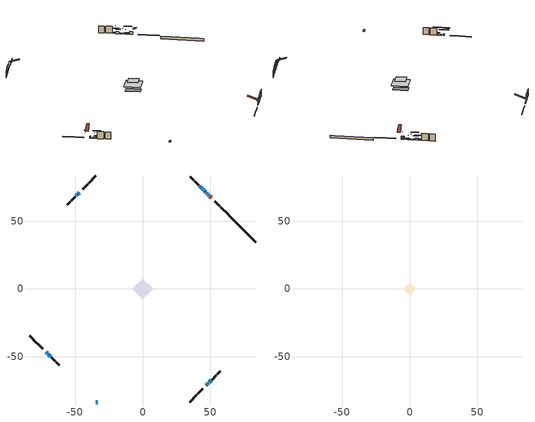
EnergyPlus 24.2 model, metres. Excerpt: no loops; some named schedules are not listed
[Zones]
conditioned space
 floor adiabatic (AdiabaticFloorConstruction): -7.66,0 0,7.66 7.66,0 0,-7.66 z2.95
 floor foundation (Slab1 construction): -4.96,1.94 -1.94,4.96 4.96,-1.94 1.94,-4.96 z-1.37
 wall outside (RimJoist1 construction): 34.57,-83.45 39.9,-78.11 / -83.45,-34.57 -78.11,-39.9 / -34.57,83.45 -39.9,78.11 / 62.96,55.05 57.63,60.39 z0.51:0.81
 wall outside (RimJoist2 construction): 40.56,-77.46 44.27,-73.74 / -77.46,-40.56 -73.74,-44.27 / -40.56,77.46 -44.27,73.74 / 56.97,61.04 53.25,64.76 z0.51:0.81
 wall outside (AdiabaticWallConstruction 1): 50.71,67.3 49.42,68.59 z0.51:2.54
 wall outside (AdiabaticWallConstruction): -34.57,-83.45 -33.4,-83.45 z0.51:1.73; 48.77,69.25 48.46,69.55 z0.51:1.15; 47.8,70.21 47.32,70.7 z0.51:1.2; -46.82,71.2 -47.54,70.48 z0.51:1.93; 46.82,-71.2 47.41,-70.6 / -48.19,69.82 -49.15,68.87 z0.51:1.91; 48.07,-69.95 48.48,-69.53 z0.51:1.75; -71.2,-46.82 -70.6,-47.41 z0.51:1.86; 46.66,71.35 46.3,71.71 / -69.95,-48.07 -69.58,-48.43 z0.51:0.87; 45.65,72.37 44.89,73.12 z0.51:0.92; 44.23,73.78 43.03,74.98 z0.51:1.81; 49.14,-68.88 50.49,-67.53 z0.51:1.5; -68.93,-49.08 -68.32,-49.69 z0.51:2.09; 42.38,75.64 42.01,76 z0.51:1.37
 wall outside (Wall1 construction): 51.14,-66.87 54.24,-63.78 / -67.66,-50.35 -64.57,-53.44 / -49.8,68.21 -52.9,65.12 / 41.36,76.66 38.26,79.75 z0.51:5.39
 wall outside (Wall2 construction): 54.89,-63.12 57.28,-60.74 / -63.91,-54.1 -61.53,-56.49 / -53.55,64.46 -55.94,62.08 / 37.61,80.41 35.22,82.79 z0.51:5.39
 wall foundation (FoundationWall1 construction): 63.62,54.39,-1.37 63.62,54.39,0.51 81.47,36.55,0.51 81.47,36.55,0.38 83.45,34.57,0.38 83.45,34.57,-1.37
 window (WindowConstruction 12): -34.57,-83.45 -33.4,-83.45 z0.51:1.73
 window (WindowConstruction 6): 48.77,69.25 48.46,69.55 z0.51:1.14
 window (WindowConstruction 7): 47.8,70.21 47.32,70.69 z0.51:1.2
 window (WindowConstruction 8): -46.82,71.2 -47.54,70.48 z0.51:1.93
 window (WindowConstruction 9): 46.82,-71.2 47.41,-70.6 z0.51:1.91
 window (WindowConstruction 10): 48.07,-69.95 48.48,-69.53 z0.51:1.75
 window (WindowConstruction 11): -71.2,-46.82 -70.6,-47.41 z0.51:1.86
 window (WindowConstruction 13): 46.66,71.35 46.3,71.71 z0.51:0.87
 window (WindowConstruction 14): -69.95,-48.07 -69.59,-48.43 z0.51:0.87
 window (WindowConstruction): 45.65,72.37 44.89,73.12 z0.51:0.92
 window (WindowConstruction 1): 44.23,73.78 43.03,74.98 z0.51:1.81
 window (WindowConstruction 2): -48.19,69.82 -49.15,68.87 z0.51:1.91
 window (WindowConstruction 3): 49.14,-68.88 50.49,-67.53 z0.51:1.5
 window (WindowConstruction 4): -68.93,-49.08 -68.32,-49.69 z0.51:2.09
 window (WindowConstruction 5): 42.37,75.64 42.01,76 z0.51:1.37
 door (Door): 50.71,67.3 49.42,68.59 z0.51:2.54
 ceiling adiabatic (AdiabaticFloorConstruction): 0,-7.66 7.66,0 0,7.66 -7.66,0 z2.95
attic - vented
 floor to conditioned space (Floor1 construction Reversed): -4.8,0 0,4.8 4.8,0 0,-4.8 z5.39
 roof outside (Roof1 construction): 46.16,-71.85,5.39 41.49,-67.18,7.59 40.26,-68.41,7.59 44.93,-73.08,5.39; -71.85,-46.16,5.39 -67.18,-41.49,7.59 -68.41,-40.26,7.59 -73.08,-44.93,5.39; -46.16,71.85,5.39 -41.49,67.18,7.59 -40.26,68.41,7.59 -44.93,73.08,5.39; 51.37,66.65,5.39 46.7,61.98,7.59 47.93,60.75,7.59 52.6,65.42,5.39
shading: 48.32,69.7 48.91,69.11 49.2,69.4 48.61,69.99 z1.35; 47.18,70.84 47.95,70.07 48.24,70.36 47.47,71.13 z1.4; -47.68,70.34 -46.68,71.34 -46.97,71.63 -47.97,70.63 z2.13; 49.28,-68.74 44.95,-73.06 45.24,-73.35 49.57,-69.03 z4.55; 50.35,-67.67 46.2,-71.81 46.49,-72.1 50.64,-67.96 z4.39; -68.74,-49.28 -73.06,-44.95 -73.35,-45.24 -69.03,-49.57 z4.5; 42.71,75.3 50.25,67.76 50.55,68.05 43,75.59 z5.95; -65.99,-52.02 -73.54,-44.47 -73.83,-44.77 -66.29,-52.31 z5.95; 43.02,74.99 47.51,70.5 47.8,70.79 43.31,75.28 z3.55; 41.16,76.85 46.1,71.91 46.39,72.2 41.46,77.14 z4.44; -51.01,67 -46.33,71.69 -46.62,71.98 -51.3,67.29 z4.55; 50.63,-67.39 49,-69.02 49.29,-69.31 50.92,-67.68 z1.7; -68.18,-49.84 -69.07,-48.94 -69.36,-49.23 -68.47,-50.13 z2.29; 40.15,77.87 44.24,73.77 44.53,74.06 40.44,78.16 z4.01
[Building]
Building 1: Terrain=Suburbs
[Site:Location]
Toronto Intl AP_ON: Latitude {deg}=43.68; Longitude {deg}=-79.63; Time Zone {hr}=-5; Elevation {m}=173; Keep Site Location Information=Yes
[Site:GroundTemperature:Shallow]
4.59119, 2.66285, 2.50842, 3.42352, 7.09712, 10.7536, 13.9236, 15.9317, 16.1023, 14.4691, 11.3799, 7.83558
[Site:WaterMainsTemperature]
Calculation Method=Schedule; Temperature Schedule=mains temperature schedule
[Material] Roughness=Rough; Thermal Absorptance=0.9
Name | Thickness {m} | Conductivity {W/m-K} | Density {kg/m3} | Specific Heat {J/kg-K} | Solar Absorptance | Visible Absorptance
asphalt or fiberglass shingles | 0.00635 | 0.162714 | 1121.4 | 1465.45 | 0.4 | 0.4
ceiling loosefill ins | 0.0846667 | 0.0480833 | 16.02 | 1046.75 | 0.7 | 0.7
ceiling stud and cavity | 0.1397 | 0.0883488 | 65.682 | 1177.47 | 0.7 | 0.7
concrete 4.0 in. | 0.1016 | 1.803125 | 2242.8 | 837.4 | 0.7 | 0.7
concrete 8.0 in. | 0.2032 | 1.803125 | 2242.8 | 837.4 | 0.7 | 0.7
door material | 0.04445 | 0.053851 | 512.64 | 1214.23 | 0.7 | 0.7
exterior vertical ins | 0.071619 | 0.029427 | 32.04 | 1214.23 | 0.7 | 0.7
floor covering | 0.0127 | 0.0433444 | 54.468 | 1339.84 | 0.6 | 0.6
floor rigid ins; wall rigid ins | 0.512978 | 0.029427 | 32.04 | 1214.23 | 0.7 | 0.7
floor stud and cavity | 0.1397 | 1.75129 | 37.0049 | 1207.88 | 0.7 | 0.7
furniture material conditioned space 1 | 0.1524 | 0.115458 | 640.8 | 1214.23 | 0.6 | 0.6
gypsum board | 0.0127 | 0.160291 | 801 | 837.4 | 0.6 | 0.6
gypsum board 1 | 0.0127 | 0.160291 | 801 | 837.4 | 0.7 | 0.7
osb sheathing 0.5 in. | 0.0127 | 0.115458 | 512.64 | 1214.23 | 0.7 | 0.7
osb sheathing 0.75 in. | 0.01905 | 0.115458 | 512.64 | 1214.23 | 0.7 | 0.7
osb sheathing 2.0 in. | 0.0508 | 0.115458 | 512.64 | 1214.23 | 0.7 | 0.7
rim joist rigid ins | 0.051816 | 0.029427 | 32.04 | 1214.23 | 0.7 | 0.7
rim joist stud and cavity | 0.0508 | 0.177588 | 50.32683 | 1063.81 | 0.6 | 0.6
rim joist stud and cavity 1 | 0.0508 | 0.040317 | 125.044 | 1163.47 | 0.6 | 0.6
wall stud and cavity | 0.1397 | 0.092577 | 139.0536 | 1170.24 | 0.7 | 0.7
wall stud and cavity 1 | 0.1397 | 0.0935595 | 139.0536 | 1170.24 | 0.7 | 0.7
wall stud and cavity 2 | 0.0889 | 0.380278 | 52.3479 | 1209.89 | 0.7 | 0.7
wall stud and cavity 3 | 0.0889 | 0.391764 | 83.0341 | 1211.67 | 0.7 | 0.7
wood siding | 0.0254 | 0.102417 | 544.68 | 1172.36 | 0.4 | 0.4
wood siding 1; wood siding 2; wood siding 3 | 0.0254 | 0.102417 | 544.68 | 1172.36 | 0.7 | 0.7
[WindowMaterial:SimpleGlazingSystem]
Name | U-Factor {W/m2-K} | Solar Heat Gain Coefficient
WindowMaterial | 3.01842 | 0.57
WindowMaterial 1 | 2.90373 | 0.68
WindowMaterial 10 | 4.1103 | 0.66
WindowMaterial 11 | 2.47504 | 0.61
WindowMaterial 12 | 6.78351 | 0.73
WindowMaterial 13 | 5.135751 | 0.58
WindowMaterial 2 | 2.41656 | 0.63
WindowMaterial 3 | 3.61745 | 0.7
WindowMaterial 4 | 2.45914 | 0.61
WindowMaterial 5 | 2.99742 | 0.59
WindowMaterial 6 | 3.02581 | 0.55
WindowMaterial 7 | 2.98492 | 0.6
WindowMaterial 8 | 2.44495 | 0.62
WindowMaterial 9 | 3.8054 | 0.69
[Construction]
AdiabaticFloorConstruction: floor stud and cavity, floor rigid ins, osb sheathing 0.75 in., floor covering
AdiabaticWallConstruction: wood siding 2, wall rigid ins, wall stud and cavity 2, gypsum board
AdiabaticWallConstruction 1: wood siding 3, wall rigid ins, wall stud and cavity 2, gypsum board
Door: door material
Floor1 construction Reversed: gypsum board, ceiling stud and cavity, ceiling loosefill ins
FoundationWall1 construction: concrete 8.0 in., gypsum board 1
furniture construction conditioned space 1: furniture material conditioned space 1
PartitionWallConstruction: gypsum board, wall stud and cavity 3, gypsum board
RimJoist1 construction: wood siding 1, rim joist stud and cavity
RimJoist2 construction: wood siding 1, rim joist rigid ins, osb sheathing 2.0 in., rim joist stud and cavity 1
Roof1 construction: asphalt or fiberglass shingles
Slab1 construction: concrete 4.0 in.
Wall1 construction: wood siding, osb sheathing 0.5 in., wall stud and cavity, gypsum board
Wall2 construction: wood siding, osb sheathing 0.5 in., wall stud and cavity 1, gypsum board
WindowConstruction: WindowMaterial
WindowConstruction 1: WindowMaterial 1
WindowConstruction 10: WindowMaterial 10
WindowConstruction 11: WindowMaterial 11
WindowConstruction 12: WindowMaterial 12
WindowConstruction 13; WindowConstruction 14: WindowMaterial 13
WindowConstruction 2: WindowMaterial 2
WindowConstruction 3: WindowMaterial 3
WindowConstruction 4: WindowMaterial 4
WindowConstruction 5: WindowMaterial 5
WindowConstruction 6: WindowMaterial 6
WindowConstruction 7: WindowMaterial 7
WindowConstruction 8: WindowMaterial 8
WindowConstruction 9: WindowMaterial 9
[Zone] Multiplier=1; Part of Total Floor Area=Yes
Name | Volume {m3}
attic - vented | 16.4378
conditioned space | 364
[Space]
Name | Zone | Volume {m3}
attic - vented 1 | attic - vented | 16.4378
conditioned space 1 | conditioned space | 364
[ZoneInfiltration:EffectiveLeakageArea]
infil attic - vented 1: Zone or Space=attic - vented 1; Schedule=Always On Discrete; Effective Air Leakage Area {cm2}=1903.03; Stack Coefficient=0.000153107; Wind Coefficient=8.36021e-06
[ZoneMixing]
whole house fan mix: Zone or Space=attic - vented; Schedule=Always On Continuous; Design Flow Rate Calculation Method=Flow/Zone; Design Flow Rate {m3/s}=0; Source Zone or Space=conditioned space
[SurfaceProperty:ExposedFoundationPerimeter]
Slab1: Exposed Perimeter Calculation Method=TotalExposedPerimeter; Total Exposed Perimeter {m}=28.043
[InternalMass] Zone or ZoneList=conditioned space; Space or SpaceList=conditioned space 1
Name | Construction | Surface Area {m2}
furniture mass conditioned space 1 | furniture construction conditioned space 1 | 63.528
partition wall mass | PartitionWallConstruction | 158.82
[Lights]
interior lighting: Zone or ZoneList or Space or SpaceList=conditioned space 1; Schedule=interior lighting schedule; Design Level Calculation Method=LightingLevel; Lighting Level {W}=343.2; Return Air Fraction=0; Fraction Radiant=0.6; Fraction Visible=0.2; Fraction Replaceable=1
[People]
occupants: Zone or ZoneList or Space or SpaceList=conditioned space 1; Number of People Schedule=occupants schedule; Number of People Calculation Method=People; Number of People=3; Fraction Radiant=0.314171; Sensible Heat Fraction=0.56303; Activity Level Schedule=occupants activity schedule; Carbon Dioxide Generation Rate {m3/s-W}=0; Enable ASHRAE 55 Comfort Warnings=No; Mean Radiant Temperature Calculation Type=EnclosureAveraged
[ElectricEquipment] Zone or ZoneList or Space or SpaceList=conditioned space 1; Design Level Calculation Method=EquipmentLevel
Name | Schedule | Design Level {W} | Fraction Latent | Fraction Radiant | Fraction Lost
clothes dryer | clothes dryer schedule | 140.772 | 0.015 | 0.081 | 0.85
clothes washer | clothes washer schedule | 32.1985 | 0.03 | 0.162 | 0.7
cooking range | cooking range schedule | 215.147 | 0.08 | 0.432 | 0.2
dishwasher | dishwasher schedule | 66.8632 | 0.3 | 0.18 | 0.4
fridge | fridge schedule | 72.9452 | 0 | 0.6 | 0
mech vent bath fan 0 | mech vent bath fan 0 schedule | 50.2 | 0 | 0 | 1
mech vent bath fan 1 | mech vent bath fan 1 schedule | 50.2 | 0 | 0 | 1
mech vent house fan | mech vent house fan schedule | 0 | 0 | 0 | 1
mech vent house fan cfis | mech vent house fan cfis schedule | 0 | 0 | 0 | 0
mech vent range fan 0 | mech vent range fan 0 schedule | 57 | 0 | 0 | 1
misc plug loads | misc plug loads schedule | 494.7 | 0.045 | 0.513 | 0.1
whole house fan | Always On Discrete | 0 | 0 | 0 | 1
[OtherEquipment] Zone or ZoneList or Space or SpaceList=conditioned space 1; Design Level Calculation Method=EquipmentLevel
Name | Fuel Type | Schedule | Design Level {W} | Fraction Latent | Fraction Radiant | Fraction Lost
clothes dryer 1 | Electricity | clothes dryer schedule | 0 | 0.015 | 0.081 | 0.85
cooking range 1 | Electricity | cooking range schedule | 0 | 0.08 | 0.432 | 0.2
general water use latent | None | general water use schedule | 62.594 | 1 | 0 | 0
general water use sensible | None | general water use schedule | -61.6891 | 0 | 0.6 | 0
mech vent house fan latent load | None | Always On Discrete | 0 | 1 | 0 | 0
mech vent house fan sensible load | None | Always On Discrete | 0 | 0 | 0 | 0
water heater energy adjustment1 | NaturalGas | Always On Discrete | 0.01 | 0 | 0 | 1
[ZoneInfiltration:DesignFlowRate] Zone or ZoneList or Space or SpaceList=conditioned space 1; Schedule=Always On Discrete; Design Flow Rate Calculation Method=Flow/Zone; Design Flow Rate {m3/s}=0
infil flow; natural vent flow; whole house fan flow
[Foundation:Kiva]
Foundation Kiva 1: Initial Indoor Air Temperature {C}=18; Wall Height Above Grade {m}=0.509991; Wall Depth Below Slab {m}=0.2032; Custom Block Material Name 1=exterior vertical ins; Custom Block Depth 1 {m}=1.88001; Custom Block X Position 1 {m}=0.2159; Custom Block Z Position 1 {m}=0
[Foundation:Kiva:Settings]
Soil Conductivity {W/m-K}=0.849921; Soil Density {kg/m3}=1842.3; Soil Specific Heat {J/kg-K}=418.7; Ground Solar Absorptivity=0.9; Ground Thermal Absorptivity=0.9; Ground Surface Roughness {m}=0.03; Far-Field Width {m}=40; Deep-Ground Boundary Condition=ZeroFlux; Deep-Ground Depth {m}=40; Minimum Cell Dimension {m}=0.2; Maximum Cell Growth Coefficient=3; Simulation Timestep=Timestep
[Exterior:Lights]
exterior lighting: Schedule=exterior lighting schedule; Design Level {W}=75.6
[Schedule:Constant]
Name | Hourly Value
Always On Continuous; mech vent house fan schedule; mech vent house fan cfis schedule; Always On Discrete | 1
occupants activity schedule | 117.228
fridge schedule | 0
[Schedule:Week:Daily]
interior lighting schedule Week Rule - Jan1-Jan27: interior lighting schedule day, interior lighting schedule day, interior lighting schedule day, interior lighting schedule day, interior lighting schedule day, interior lighting schedule day, interior lighting schedule day, interior lighting schedule default day, interior lighting schedule default day, interior lighting schedule default day, interior lighting schedule default day, interior lighting schedule default day
interior lighting schedule Week Rule - Jan28-Feb3: interior lighting schedule day, interior lighting schedule day, interior lighting schedule day, interior lighting schedule day, interior lighting schedule day 1, interior lighting schedule day 1, interior lighting schedule day 1, interior lighting schedule default day, interior lighting schedule default day, interior lighting schedule default day, interior lighting schedule default day, interior lighting schedule default day
interior lighting schedule Week Rule - Feb4-Feb24: interior lighting schedule day 1, interior lighting schedule day 1, interior lighting schedule day 1, interior lighting schedule day 1, interior lighting schedule day 1, interior lighting schedule day 1, interior lighting schedule day 1, interior lighting schedule default day, interior lighting schedule default day, interior lighting schedule default day, interior lighting schedule default day, interior lighting schedule default day
interior lighting schedule Week Rule - Feb25-Mar3: interior lighting schedule day 1, interior lighting schedule day 1, interior lighting schedule day 1, interior lighting schedule day 1, interior lighting schedule day 2, interior lighting schedule day 2, interior lighting schedule day 2, interior lighting schedule default day, interior lighting schedule default day, interior lighting schedule default day, interior lighting schedule default day, interior lighting schedule default day
interior lighting schedule Week Rule - Mar4-Mar31: interior lighting schedule day 2, interior lighting schedule day 2, interior lighting schedule day 2, interior lighting schedule day 2, interior lighting schedule day 2, interior lighting schedule day 2, interior lighting schedule day 2, interior lighting schedule default day, interior lighting schedule default day, interior lighting schedule default day, interior lighting schedule default day, interior lighting schedule default day
interior lighting schedule Week Rule - Apr1-Apr28: interior lighting schedule day 3, interior lighting schedule day 3, interior lighting schedule day 3, interior lighting schedule day 3, interior lighting schedule day 3, interior lighting schedule day 3, interior lighting schedule day 3, interior lighting schedule default day, interior lighting schedule default day, interior lighting schedule default day, interior lighting schedule default day, interior lighting schedule default day
interior lighting schedule Week Rule - Apr29-May5: interior lighting schedule day 3, interior lighting schedule day 3, interior lighting schedule day 4, interior lighting schedule day 4, interior lighting schedule day 4, interior lighting schedule day 4, interior lighting schedule day 4, interior lighting schedule default day, interior lighting schedule default day, interior lighting schedule default day, interior lighting schedule default day, interior lighting schedule default day
interior lighting schedule Week Rule - May6-May26: interior lighting schedule day 4, interior lighting schedule day 4, interior lighting schedule day 4, interior lighting schedule day 4, interior lighting schedule day 4, interior lighting schedule day 4, interior lighting schedule day 4, interior lighting schedule default day, interior lighting schedule default day, interior lighting schedule default day, interior lighting schedule default day, interior lighting schedule default day
interior lighting schedule Week Rule - May27-Jun2: interior lighting schedule day 4, interior lighting schedule day 4, interior lighting schedule day 4, interior lighting schedule day 4, interior lighting schedule day 4, interior lighting schedule day 5, interior lighting schedule day 5, interior lighting schedule default day, interior lighting schedule default day, interior lighting schedule default day, interior lighting schedule default day, interior lighting schedule default day
interior lighting schedule Week Rule - Jun3-Jun30: interior lighting schedule day 5, interior lighting schedule day 5, interior lighting schedule day 5, interior lighting schedule day 5, interior lighting schedule day 5, interior lighting schedule day 5, interior lighting schedule day 5, interior lighting schedule default day, interior lighting schedule default day, interior lighting schedule default day, interior lighting schedule default day, interior lighting schedule default day
interior lighting schedule Week Rule - Jul1-Jul28: interior lighting schedule day 6, interior lighting schedule day 6, interior lighting schedule day 6, interior lighting schedule day 6, interior lighting schedule day 6, interior lighting schedule day 6, interior lighting schedule day 6, interior lighting schedule default day, interior lighting schedule default day, interior lighting schedule default day, interior lighting schedule default day, interior lighting schedule default day
interior lighting schedule Week Rule - Jul29-Aug4: interior lighting schedule day 6, interior lighting schedule day 6, interior lighting schedule day 6, interior lighting schedule day 7, interior lighting schedule day 7, interior lighting schedule day 7, interior lighting schedule day 7, interior lighting schedule default day, interior lighting schedule default day, interior lighting schedule default day, interior lighting schedule default day, interior lighting schedule default day
interior lighting schedule Week Rule - Aug5-Aug25: interior lighting schedule day 7, interior lighting schedule day 7, interior lighting schedule day 7, interior lighting schedule day 7, interior lighting schedule day 7, interior lighting schedule day 7, interior lighting schedule day 7, interior lighting schedule default day, interior lighting schedule default day, interior lighting schedule default day, interior lighting schedule default day, interior lighting schedule default day
interior lighting schedule Week Rule - Aug26-Sep1: interior lighting schedule day 7, interior lighting schedule day 7, interior lighting schedule day 7, interior lighting schedule day 7, interior lighting schedule day 7, interior lighting schedule day 7, interior lighting schedule day 8, interior lighting schedule default day, interior lighting schedule default day, interior lighting schedule default day, interior lighting schedule default day, interior lighting schedule default day
interior lighting schedule Week Rule - Sep2-Sep29: interior lighting schedule day 8, interior lighting schedule day 8, interior lighting schedule day 8, interior lighting schedule day 8, interior lighting schedule day 8, interior lighting schedule day 8, interior lighting schedule day 8, interior lighting schedule default day, interior lighting schedule default day, interior lighting schedule default day, interior lighting schedule default day, interior lighting schedule default day
interior lighting schedule Week Rule - Sep30-Oct6: interior lighting schedule day 8, interior lighting schedule day 9, interior lighting schedule day 9, interior lighting schedule day 9, interior lighting schedule day 9, interior lighting schedule day 9, interior lighting schedule day 9, interior lighting schedule default day, interior lighting schedule default day, interior lighting schedule default day, interior lighting schedule default day, interior lighting schedule default day
interior lighting schedule Week Rule - Oct7-Oct27: interior lighting schedule day 9, interior lighting schedule day 9, interior lighting schedule day 9, interior lighting schedule day 9, interior lighting schedule day 9, interior lighting schedule day 9, interior lighting schedule day 9, interior lighting schedule default day, interior lighting schedule default day, interior lighting schedule default day, interior lighting schedule default day, interior lighting schedule default day
interior lighting schedule Week Rule - Oct28-Nov3: interior lighting schedule day 9, interior lighting schedule day 9, interior lighting schedule day 9, interior lighting schedule day 9, interior lighting schedule day 10, interior lighting schedule day 10, interior lighting schedule day 10, interior lighting schedule default day, interior lighting schedule default day, interior lighting schedule default day, interior lighting schedule default day, interior lighting schedule default day
interior lighting schedule Week Rule - Nov4-Nov24: interior lighting schedule day 10, interior lighting schedule day 10, interior lighting schedule day 10, interior lighting schedule day 10, interior lighting schedule day 10, interior lighting schedule day 10, interior lighting schedule day 10, interior lighting schedule default day, interior lighting schedule default day, interior lighting schedule default day, interior lighting schedule default day, interior lighting schedule default day
interior lighting schedule Week Rule - Nov25-Dec1: interior lighting schedule day 10, interior lighting schedule day 10, interior lighting schedule day 10, interior lighting schedule day 10, interior lighting schedule day 10, interior lighting schedule day 10, interior lighting schedule day 11, interior lighting schedule default day, interior lighting schedule default day, interior lighting schedule default day, interior lighting schedule default day, interior lighting schedule default day
interior lighting schedule Week Rule - Dec2-Dec31: interior lighting schedule day 11, interior lighting schedule day 11, interior lighting schedule day 11, interior lighting schedule day 11, interior lighting schedule day 11, interior lighting schedule day 11, interior lighting schedule day 11, interior lighting schedule default day, interior lighting schedule default day, interior lighting schedule default day, interior lighting schedule default day, interior lighting schedule default day
occupants schedule Week Rule - Jan1-Dec31: occupants schedule day, occupants schedule day, occupants schedule day, occupants schedule day, occupants schedule day, occupants schedule day, occupants schedule day, occupants schedule default day, occupants schedule default day, occupants schedule default day, occupants schedule default day, occupants schedule default day
clothes dryer schedule Week Rule - Jan1-Dec31: clothes dryer schedule day, clothes dryer schedule day, clothes dryer schedule day, clothes dryer schedule day, clothes dryer schedule day, clothes dryer schedule day, clothes dryer schedule day, clothes dryer schedule default day, clothes dryer schedule default day, clothes dryer schedule default day, clothes dryer schedule default day, clothes dryer schedule default day
clothes washer schedule Week Rule - Jan1-Dec31: clothes washer schedule day, clothes washer schedule day, clothes washer schedule day, clothes washer schedule day, clothes washer schedule day, clothes washer schedule day, clothes washer schedule day, clothes washer schedule default day, clothes washer schedule default day, clothes washer schedule default day, clothes washer schedule default day, clothes washer schedule default day
cooking range schedule Week Rule - Jan1-Dec31: cooking range schedule day, cooking range schedule day, cooking range schedule day, cooking range schedule day, cooking range schedule day, cooking range schedule day, cooking range schedule day, cooking range schedule default day, cooking range schedule default day, cooking range schedule default day, cooking range schedule default day, cooking range schedule default day
dishwasher schedule Week Rule - Jan1-Dec31: dishwasher schedule day, dishwasher schedule day, dishwasher schedule day, dishwasher schedule day, dishwasher schedule day, dishwasher schedule day, dishwasher schedule day, dishwasher schedule default day, dishwasher schedule default day, dishwasher schedule default day, dishwasher schedule default day, dishwasher schedule default day
mech vent bath fan 0 schedule Week Rule - Jan1-Dec31: mech vent bath fan 0 schedule day, mech vent bath fan 0 schedule day, mech vent bath fan 0 schedule day, mech vent bath fan 0 schedule day, mech vent bath fan 0 schedule day, mech vent bath fan 0 schedule day, mech vent bath fan 0 schedule day, mech vent bath fan 0 schedule default day, mech vent bath fan 0 schedule default day, mech vent bath fan 0 schedule default day, mech vent bath fan 0 schedule default day, mech vent bath fan 0 schedule default day
mech vent bath fan 1 schedule Week Rule - Jan1-Dec31: mech vent bath fan 1 schedule day, mech vent bath fan 1 schedule day, mech vent bath fan 1 schedule day, mech vent bath fan 1 schedule day, mech vent bath fan 1 schedule day, mech vent bath fan 1 schedule day, mech vent bath fan 1 schedule day, mech vent bath fan 1 schedule default day, mech vent bath fan 1 schedule default day, mech vent bath fan 1 schedule default day, mech vent bath fan 1 schedule default day, mech vent bath fan 1 schedule default day
mech vent range fan 0 schedule Week Rule - Jan1-Dec31: mech vent range fan 0 schedule day, mech vent range fan 0 schedule day, mech vent range fan 0 schedule day, mech vent range fan 0 schedule day, mech vent range fan 0 schedule day, mech vent range fan 0 schedule day, mech vent range fan 0 schedule day, mech vent range fan 0 schedule default day, mech vent range fan 0 schedule default day, mech vent range fan 0 schedule default day, mech vent range fan 0 schedule default day, mech vent range fan 0 schedule default day
misc plug loads schedule Week Rule - Jan1-Dec31: misc plug loads schedule day, misc plug loads schedule day, misc plug loads schedule day, misc plug loads schedule day, misc plug loads schedule day, misc plug loads schedule day, misc plug loads schedule day, misc plug loads schedule default day, misc plug loads schedule default day, misc plug loads schedule default day, misc plug loads schedule default day, misc plug loads schedule default day
general water use schedule Week Rule - Jan1-Dec31: general water use schedule day, general water use schedule day, general water use schedule day, general water use schedule day, general water use schedule day, general water use schedule day, general water use schedule day, general water use schedule default day, general water use schedule default day, general water use schedule default day, general water use schedule default day, general water use schedule default day
exterior lighting schedule Week Rule - Jan1-Jan27: exterior lighting schedule day, exterior lighting schedule day, exterior lighting schedule day, exterior lighting schedule day, exterior lighting schedule day, exterior lighting schedule day, exterior lighting schedule day, exterior lighting schedule default day, exterior lighting schedule default day, exterior lighting schedule default day, exterior lighting schedule default day, exterior lighting schedule default day
exterior lighting schedule Week Rule - Jan28-Feb3: exterior lighting schedule day, exterior lighting schedule day, exterior lighting schedule day, exterior lighting schedule day, exterior lighting schedule day 1, exterior lighting schedule day 1, exterior lighting schedule day 1, exterior lighting schedule default day, exterior lighting schedule default day, exterior lighting schedule default day, exterior lighting schedule default day, exterior lighting schedule default day
exterior lighting schedule Week Rule - Feb4-Feb24: exterior lighting schedule day 1, exterior lighting schedule day 1, exterior lighting schedule day 1, exterior lighting schedule day 1, exterior lighting schedule day 1, exterior lighting schedule day 1, exterior lighting schedule day 1, exterior lighting schedule default day, exterior lighting schedule default day, exterior lighting schedule default day, exterior lighting schedule default day, exterior lighting schedule default day
exterior lighting schedule Week Rule - Feb25-Mar3: exterior lighting schedule day 1, exterior lighting schedule day 1, exterior lighting schedule day 1, exterior lighting schedule day 1, exterior lighting schedule day 2, exterior lighting schedule day 2, exterior lighting schedule day 2, exterior lighting schedule default day, exterior lighting schedule default day, exterior lighting schedule default day, exterior lighting schedule default day, exterior lighting schedule default day
exterior lighting schedule Week Rule - Mar4-Mar31: exterior lighting schedule day 2, exterior lighting schedule day 2, exterior lighting schedule day 2, exterior lighting schedule day 2, exterior lighting schedule day 2, exterior lighting schedule day 2, exterior lighting schedule day 2, exterior lighting schedule default day, exterior lighting schedule default day, exterior lighting schedule default day, exterior lighting schedule default day, exterior lighting schedule default day
exterior lighting schedule Week Rule - Apr1-Apr28: exterior lighting schedule day 3, exterior lighting schedule day 3, exterior lighting schedule day 3, exterior lighting schedule day 3, exterior lighting schedule day 3, exterior lighting schedule day 3, exterior lighting schedule day 3, exterior lighting schedule default day, exterior lighting schedule default day, exterior lighting schedule default day, exterior lighting schedule default day, exterior lighting schedule default day
exterior lighting schedule Week Rule - Apr29-May5: exterior lighting schedule day 3, exterior lighting schedule day 3, exterior lighting schedule day 4, exterior lighting schedule day 4, exterior lighting schedule day 4, exterior lighting schedule day 4, exterior lighting schedule day 4, exterior lighting schedule default day, exterior lighting schedule default day, exterior lighting schedule default day, exterior lighting schedule default day, exterior lighting schedule default day
exterior lighting schedule Week Rule - May6-May26: exterior lighting schedule day 4, exterior lighting schedule day 4, exterior lighting schedule day 4, exterior lighting schedule day 4, exterior lighting schedule day 4, exterior lighting schedule day 4, exterior lighting schedule day 4, exterior lighting schedule default day, exterior lighting schedule default day, exterior lighting schedule default day, exterior lighting schedule default day, exterior lighting schedule default day
exterior lighting schedule Week Rule - May27-Jun2: exterior lighting schedule day 4, exterior lighting schedule day 4, exterior lighting schedule day 4, exterior lighting schedule day 4, exterior lighting schedule day 4, exterior lighting schedule day 5, exterior lighting schedule day 5, exterior lighting schedule default day, exterior lighting schedule default day, exterior lighting schedule default day, exterior lighting schedule default day, exterior lighting schedule default day
exterior lighting schedule Week Rule - Jun3-Jun30: exterior lighting schedule day 5, exterior lighting schedule day 5, exterior lighting schedule day 5, exterior lighting schedule day 5, exterior lighting schedule day 5, exterior lighting schedule day 5, exterior lighting schedule day 5, exterior lighting schedule default day, exterior lighting schedule default day, exterior lighting schedule default day, exterior lighting schedule default day, exterior lighting schedule default day
exterior lighting schedule Week Rule - Jul1-Jul28: exterior lighting schedule day 6, exterior lighting schedule day 6, exterior lighting schedule day 6, exterior lighting schedule day 6, exterior lighting schedule day 6, exterior lighting schedule day 6, exterior lighting schedule day 6, exterior lighting schedule default day, exterior lighting schedule default day, exterior lighting schedule default day, exterior lighting schedule default day, exterior lighting schedule default day
exterior lighting schedule Week Rule - Jul29-Aug4: exterior lighting schedule day 6, exterior lighting schedule day 6, exterior lighting schedule day 6, exterior lighting schedule day 7, exterior lighting schedule day 7, exterior lighting schedule day 7, exterior lighting schedule day 7, exterior lighting schedule default day, exterior lighting schedule default day, exterior lighting schedule default day, exterior lighting schedule default day, exterior lighting schedule default day
exterior lighting schedule Week Rule - Aug5-Aug25: exterior lighting schedule day 7, exterior lighting schedule day 7, exterior lighting schedule day 7, exterior lighting schedule day 7, exterior lighting schedule day 7, exterior lighting schedule day 7, exterior lighting schedule day 7, exterior lighting schedule default day, exterior lighting schedule default day, exterior lighting schedule default day, exterior lighting schedule default day, exterior lighting schedule default day
exterior lighting schedule Week Rule - Aug26-Sep1: exterior lighting schedule day 7, exterior lighting schedule day 7, exterior lighting schedule day 7, exterior lighting schedule day 7, exterior lighting schedule day 7, exterior lighting schedule day 7, exterior lighting schedule day 8, exterior lighting schedule default day, exterior lighting schedule default day, exterior lighting schedule default day, exterior lighting schedule default day, exterior lighting schedule default day
exterior lighting schedule Week Rule - Sep2-Sep29: exterior lighting schedule day 8, exterior lighting schedule day 8, exterior lighting schedule day 8, exterior lighting schedule day 8, exterior lighting schedule day 8, exterior lighting schedule day 8, exterior lighting schedule day 8, exterior lighting schedule default day, exterior lighting schedule default day, exterior lighting schedule default day, exterior lighting schedule default day, exterior lighting schedule default day
exterior lighting schedule Week Rule - Sep30-Oct6: exterior lighting schedule day 8, exterior lighting schedule day 9, exterior lighting schedule day 9, exterior lighting schedule day 9, exterior lighting schedule day 9, exterior lighting schedule day 9, exterior lighting schedule day 9, exterior lighting schedule default day, exterior lighting schedule default day, exterior lighting schedule default day, exterior lighting schedule default day, exterior lighting schedule default day
[Schedule:Year]
interior lighting schedule: interior lighting schedule Week Rule - Jan1-Jan27, 1, 1, 1, 27, interior lighting schedule Week Rule - Jan28-Feb3, 1, 28, 2, 3, interior lighting schedule Week Rule - Feb4-Feb24, 2, 4, 2, 24, interior lighting schedule Week Rule - Feb25-Mar3, 2, 25, 3, 3, interior lighting schedule Week Rule - Mar4-Mar31, 3, 4, 3, 31, interior lighting schedule Week Rule - Apr1-Apr28, 4, 1, 4, 28, interior lighting schedule Week Rule - Apr29-May5, 4, 29, 5, 5, interior lighting schedule Week Rule - May6-May26, 5, 6, 5, 26, interior lighting schedule Week Rule - May27-Jun2, 5, 27, 6, 2, interior lighting schedule Week Rule - Jun3-Jun30, 6, 3, 6, 30, interior lighting schedule Week Rule - Jul1-Jul28, 7, 1, 7, 28, interior lighting schedule Week Rule - Jul29-Aug4, 7, 29, 8, 4, interior lighting schedule Week Rule - Aug5-Aug25, 8, 5, 8, 25, interior lighting schedule Week Rule - Aug26-Sep1, 8, 26, 9, 1, interior lighting schedule Week Rule - Sep2-Sep29, 9, 2, 9, 29, interior lighting schedule Week Rule - Sep30-Oct6, 9, 30, 10, 6, interior lighting schedule Week Rule - Oct7-Oct27, 10, 7, 10, 27, interior lighting schedule Week Rule - Oct28-Nov3, 10, 28, 11, 3, interior lighting schedule Week Rule - Nov4-Nov24, 11, 4, 11, 24, interior lighting schedule Week Rule - Nov25-Dec1, 11, 25, 12, 1, interior lighting schedule Week Rule - Dec2-Dec31, 12, 2, 12, 31
occupants schedule: occupants schedule Week Rule - Jan1-Dec31, 1, 1, 12, 31
clothes dryer schedule: clothes dryer schedule Week Rule - Jan1-Dec31, 1, 1, 12, 31
clothes washer schedule: clothes washer schedule Week Rule - Jan1-Dec31, 1, 1, 12, 31
cooking range schedule: cooking range schedule Week Rule - Jan1-Dec31, 1, 1, 12, 31
dishwasher schedule: dishwasher schedule Week Rule - Jan1-Dec31, 1, 1, 12, 31
mech vent bath fan 0 schedule: mech vent bath fan 0 schedule Week Rule - Jan1-Dec31, 1, 1, 12, 31
mech vent bath fan 1 schedule: mech vent bath fan 1 schedule Week Rule - Jan1-Dec31, 1, 1, 12, 31
mech vent range fan 0 schedule: mech vent range fan 0 schedule Week Rule - Jan1-Dec31, 1, 1, 12, 31
misc plug loads schedule: misc plug loads schedule Week Rule - Jan1-Dec31, 1, 1, 12, 31
general water use schedule: general water use schedule Week Rule - Jan1-Dec31, 1, 1, 12, 31
exterior lighting schedule: exterior lighting schedule Week Rule - Jan1-Jan27, 1, 1, 1, 27, exterior lighting schedule Week Rule - Jan28-Feb3, 1, 28, 2, 3, exterior lighting schedule Week Rule - Feb4-Feb24, 2, 4, 2, 24, exterior lighting schedule Week Rule - Feb25-Mar3, 2, 25, 3, 3, exterior lighting schedule Week Rule - Mar4-Mar31, 3, 4, 3, 31, exterior lighting schedule Week Rule - Apr1-Apr28, 4, 1, 4, 28, exterior lighting schedule Week Rule - Apr29-May5, 4, 29, 5, 5, exterior lighting schedule Week Rule - May6-May26, 5, 6, 5, 26, exterior lighting schedule Week Rule - May27-Jun2, 5, 27, 6, 2, exterior lighting schedule Week Rule - Jun3-Jun30, 6, 3, 6, 30, exterior lighting schedule Week Rule - Jul1-Jul28, 7, 1, 7, 28, exterior lighting schedule Week Rule - Jul29-Aug4, 7, 29, 8, 4, exterior lighting schedule Week Rule - Aug5-Aug25, 8, 5, 8, 25, exterior lighting schedule Week Rule - Aug26-Sep1, 8, 26, 9, 1, exterior lighting schedule Week Rule - Sep2-Sep29, 9, 2, 9, 29, exterior lighting schedule Week Rule - Sep30-Oct6, 9, 30, 10, 6, exterior lighting schedule Week Rule - Oct7-Oct27, 10, 7, 10, 27, exterior lighting schedule Week Rule - Oct28-Nov3, 10, 28, 11, 3, exterior lighting schedule Week Rule - Nov4-Nov24, 11, 4, 11, 24, exterior lighting schedule Week Rule - Nov25-Dec1, 11, 25, 12, 1, exterior lighting schedule Week Rule - Dec2-Dec31, 12, 2, 12, 31
[Schedule:Compact]
mains temperature schedule: Through: 01/01, For: AllDays, Until: 24:00, 8.43722, Through: 01/02, For: AllDays, Until: 24:00, 8.37111, Through: 01/03, For: AllDays, Until: 24:00, 8.30611, Through: 01/04, For: AllDays, Until: 24:00, 8.24222, Through: 01/05, For: AllDays, Until: 24:00, 8.17944, Through: 01/06, For: AllDays, Until: 24:00, 8.11833, Through: 01/07, For: AllDays, Until: 24:00, 8.05833, Through: 01/08, For: AllDays, Until: 24:00, 7.99944, Through: 01/09, For: AllDays, Until: 24:00, 7.94222, Through: 01/10, For: AllDays, Until: 24:00, 7.88611, Through: 01/11, For: AllDays, Until: 24:00, 7.83167, Through: 01/12, For: AllDays, Until: 24:00, 7.77833, Through: 01/13, For: AllDays, Until: 24:00, 7.72611, Through: 01/14, For: AllDays, Until: 24:00, 7.67556, Through: 01/15, For: AllDays, Until: 24:00, 7.62667, Through: 01/16, For: AllDays, Until: 24:00, 7.57889, Through: 01/17, For: AllDays, Until: 24:00, 7.53278, Through: 01/18, For: AllDays, Until: 24:00, 7.48778, Through: 01/19, For: AllDays, Until: 24:00, 7.44444, Through: 01/20, For: AllDays, Until: 24:00, 7.40278, Through: 01/21, For: AllDays, Until: 24:00, 7.36278, Through: 01/22, For: AllDays, Until: 24:00, 7.32389, Through: 01/23, For: AllDays, Until: 24:00, 7.28667, Through: 01/24, For: AllDays, Until: 24:00, 7.25056, Through: 01/25, For: AllDays, Until: 24:00, 7.21667, Through: 01/26, For: AllDays, Until: 24:00, 7.18389, Through: 01/27, For: AllDays, Until: 24:00, 7.15278, Through: 01/28, For: AllDays, Until: 24:00, 7.12333, Through: 01/29, For: AllDays, Until: 24:00, 7.09556, Through: 01/30, For: AllDays, Until: 24:00, 7.06944, Through: 01/31, For: AllDays, Until: 24:00, 7.04444, Through: 02/01, For: AllDays, Until: 24:00, 7.02167, Through: 02/02, For: AllDays, Until: 24:00, 7, Through: 02/03, For: AllDays, Until: 24:00, 6.98, Through: 02/04, For: AllDays, Until: 24:00, 6.96222, Through: 02/05, For: AllDays, Until: 24:00, 6.94556, Through: 02/06, For: AllDays, Until: 24:00, 6.93056, Through: 02/07, For: AllDays, Until: 24:00, 6.91722, Through: 02/08, For: AllDays, Until: 24:00, 6.90556, Through: 02/09, For: AllDays, Until: 24:00, 6.89556, Through: 02/10, For: AllDays, Until: 24:00, 6.88722, Through: 02/11, For: AllDays, Until: 24:00, 6.88056, Through: 02/12, For: AllDays, Until: 24:00, 6.875, Through: 02/13, For: AllDays, Until: 24:00, 6.87167, Through: 02/14, For: AllDays, Until: 24:00, 6.87, Through: 02/15, For: AllDays, Until: 24:00, 6.87, Through: 02/16, For: AllDays, Until: 24:00, 6.87167, Through: 02/17, For: AllDays, Until: 24:00, 6.875, Through: 02/18, For: AllDays, Until: 24:00, 6.88, Through: 02/19, For: AllDays, Until: 24:00, 6.88611, Through: 02/20, For: AllDays, Until: 24:00, 6.89444, Through: 02/21, For: AllDays, Until: 24:00, 6.90444, Through: 02/22, For: AllDays, Until: 24:00, 6.91611, Through: 02/23, For: AllDays, Until: 24:00, 6.92889, Through: 02/24, For: AllDays, Until: 24:00, 6.94389, Through: 02/25, For: AllDays, Until: 24:00, 6.96056, Through: 02/26, For: AllDays, Until: 24:00, 6.97833, Through: 02/27, For: AllDays, Until: 24:00, 6.99833, Through: 02/28, For: AllDays, Until: 24:00, 7.01944, Through: 03/01, For: AllDays, Until: 24:00, 7.04222, Through: 03/02, For: AllDays, Until: 24:00, 7.06667, Through: 03/03, For: AllDays, Until: 24:00, 7.09278, Through: 03/04, For: AllDays, Until: 24:00, 7.12056, Through: 03/05, For: AllDays, Until: 24:00, 7.15, Through: 03/06, For: AllDays, Until: 24:00, 7.18111, Through: 03/07, For: AllDays, Until: 24:00, 7.21333, Through: 03/08, For: AllDays, Until: 24:00, 7.24722, Through: 03/09, For: AllDays, Until: 24:00, 7.28278, Through: 03/10, For: AllDays, Until: 24:00, 7.32, Through: 03/11, For: AllDays, Until: 24:00, 7.35889, Through: 03/12, For: AllDays, Until: 24:00, 7.39889, Through: 03/13, For: AllDays, Until: 24:00, 7.44056, Through: 03/14, For: AllDays, Until: 24:00, 7.48389, Through: 03/15, For: AllDays, Until: 24:00, 7.52833, Through: 03/16, For: AllDays, Until: 24:00, 7.57444, Through: 03/17, For: AllDays, Until: 24:00, 7.62222, Through: 03/18, For: AllDays, Until: 24:00, 7.67111, Through: 03/19, For: AllDays, Until: 24:00, 7.72111, Through: 03/20, For: AllDays, Until: 24:00, 7.77333, Through: 03/21, For: AllDays, Until: 24:00, 7.82611, Through: 03/22, For: AllDays, Until: 24:00, 7.88111, Through: 03/23, For: AllDays, Until: 24:00, 7.93667, Through: 03/24, For: AllDays, Until: 24:00, 7.99389, Through: 03/25, For: AllDays, Until: 24:00, 8.05278, Through: 03/26, For: AllDays, Until: 24:00, 8.11278, Through: 03/27, For: AllDays, Until: 24:00, 8.17389, Through: 03/28, For: AllDays, Until: 24:00, 8.23611, Through: 03/29, For: AllDays, Until: 24:00, 8.3, Through: 03/30, For: AllDays, Until: 24:00, 8.365, Through: 03/31, For: AllDays, Until: 24:00, 8.43111, Through: 04/01, For: AllDays, Until: 24:00, 8.49833, Through: 04/02, For: AllDays, Until: 24:00, 8.56722, Through: 04/03, For: AllDays, Until: 24:00, 8.63667, Through: 04/04, For: AllDays, Until: 24:00, 8.70778, Through: 04/05, For: AllDays, Until: 24:00, 8.77944, Through: 04/06, For: AllDays, Until: 24:00, 8.85278, Through: 04/07, For: AllDays, Until: 24:00, 8.92667, Through: 04/08, For: AllDays, Until: 24:00, 9.00222, Through: 04/09, For: AllDays, Until: 24:00, 9.07833, Through: 04/10, For: AllDays, Until: 24:00, 9.15556, Through: 04/11, For: AllDays, Until: 24:00, 9.23389, Through: 04/12, For: AllDays, Until: 24:00, 9.31278, Through: 04/13, For: AllDays, Until: 24:00, 9.39278, Through: 04/14, For: AllDays, Until: 24:00, 9.47389, Through: 04/15, For: AllDays, Until: 24:00, 9.55611, Through: 04/16, For: AllDays, Until: 24:00, 9.63833, Through: 04/17, For: AllDays, Until: 24:00, 9.72222, Through: 04/18, For: AllDays, Until: 24:00, 9.80667, Through: 04/19, For: AllDays, Until: 24:00, 9.89167, Through: 04/20, For: AllDays, Until: 24:00, 9.97778, Through: 04/21, For: AllDays, Until: 24:00, 10.0644, Through: 04/22, For: AllDays, Until: 24:00, 10.1517, Through: 04/23, For: AllDays, Until: 24:00, 10.24, Through: 04/24, For: AllDays, Until: 24:00, 10.3289, Through: 04/25, For: AllDays, Until: 24:00, 10.4183, Through: 04/26, For: AllDays, Until: 24:00, 10.5083, Through: 04/27, For: AllDays, Until: 24:00, 10.5989, Through: 04/28, For: AllDays, Until: 24:00, 10.69, Through: 04/29, For: AllDays, Until: 24:00, 10.7817, Through: 04/30, For: AllDays, Until: 24:00, 10.8739, Through: 05/01, For: AllDays, Until: 24:00, 10.9667, Through: 05/02, For: AllDays, Until: 24:00, 11.0594, Through: 05/03, For: AllDays, Until: 24:00, 11.1533, Through: 05/04, For: AllDays, Until: 24:00, 11.2472, Through: 05/05, For: AllDays, Until: 24:00, 11.3411, Through: 05/06, For: AllDays, Until: 24:00, 11.4361, Through: 05/07, For: AllDays, Until: 24:00, 11.5306, Through: 05/08, For: AllDays, Until: 24:00, 11.6261, Through: 05/09, For: AllDays, Until: 24:00, 11.7217, Through: 05/10, For: AllDays, Until: 24:00, 11.8172, Through: 05/11, For: AllDays, Until: 24:00, 11.9128, Through: 05/12, For: AllDays, Until: 24:00, 12.0089, Through: 05/13, For: AllDays, Until: 24:00, 12.105, Through: 05/14, For: AllDays, Until: 24:00, 12.2017, Through: 05/15, For: AllDays, Until: 24:00, 12.2978, Through: 05/16, For: AllDays, Until: 24:00, 12.3944, Through: 05/17, For: AllDays, Until: 24:00, 12.4906, Through: 05/18, For: AllDays, Until: 24:00, 12.5872, Through: 05/19, For: AllDays, Until: 24:00, 12.6833, Through: 05/20, For: AllDays, Until: 24:00, 12.78, Through: 05/21, For: AllDays, Until: 24:00, 12.8761, Through: 05/22, For: AllDays, Until: 24:00, 12.9722, Through: 05/23, For: AllDays, Until: 24:00, 13.0683, Through: 05/24, For: AllDays, Until: 24:00, 13.1639, Through: 05/25, For: AllDays, Until: 24:00, 13.2594, Through: 05/26, For: AllDays, Until: 24:00, 13.355, Through: 05/27, For: AllDays, Until: 24:00, 13.45, Through: 05/28, For: AllDays, Until: 24:00, 13.545, Through: 05/29, For: AllDays, Until: 24:00, 13.6394, Through: 05/30, For: AllDays, Until: 24:00, 13.7333, Through: 05/31, For: AllDays, Until: 24:00, 13.8272, Through: 06/01, For: AllDays, Until: 24:00, 13.9206, Through: 06/02, For: AllDays, Until: 24:00, 14.0139, Through: 06/03, For: AllDays, Until: 24:00, 14.1061, Through: 06/04, For: AllDays, Until: 24:00, 14.1983, Through: 06/05, For: AllDays, Until: 24:00, 14.2894, Through: 06/06, For: AllDays, Until: 24:00, 14.3806, Through: 06/07, For: AllDays, Until: 24:00, 14.4711, Through: 06/08, For: AllDays, Until: 24:00, 14.5606, Through: 06/09, For: AllDays, Until: 24:00, 14.65, Through: 06/10, For: AllDays, Until: 24:00, 14.7383, Through: 06/11, For: AllDays, Until: 24:00, 14.8267, Through: 06/12, For: AllDays, Until: 24:00, 14.9133, Through: 06/13, For: AllDays, Until: 24:00, 15, Through: 06/14, For: AllDays, Until: 24:00, 15.0856, Through: 06/15, For: AllDays, Until: 24:00, 15.1706, Through: 06/16, For: AllDays, Until: 24:00, 15.255, Through: 06/17, For: AllDays, Until: 24:00, 15.3383, Through: 06/18, For: AllDays, Until: 24:00, 15.4206, Through: 06/19, For: AllDays, Until: 24:00, 15.5022, Through: 06/20, For: AllDays, Until: 24:00, 15.5828, Through: 06/21, For: AllDays, Until: 24:00, 15.6628, Through: 06/22, For: AllDays, Until: 24:00, 15.7417, Through: 06/23, For: AllDays, Until: 24:00, 15.8194, Through: 06/24, For: AllDays, Until: 24:00, 15.8961, Through: 06/25, For: AllDays, Until: 24:00, 15.9722, Through: 06/26, For: AllDays, Until: 24:00, 16.0467, Through: 06/27, For: AllDays, Until: 24:00, 16.1206, Through: 06/28, For: AllDays, Until: 24:00, 16.1933, Through: 06/29, For: AllDays, Until: 24:00, 16.265, Through: 06/30, For: AllDays, Until: 24:00, 16.3356, Through: 07/01, For: AllDays, Until: 24:00, 16.4044, Through: 07/02, For: AllDays, Until: 24:00, 16.4728, Through: 07/03, For: AllDays, Until: 24:00, 16.54, Through: 07/04, For: AllDays, Until: 24:00, 16.6056, Through: 07/05, For: AllDays, Until: 24:00, 16.67, Through: 07/06, For: AllDays, Until: 24:00, 16.7333, Through: 07/07, For: AllDays, Until: 24:00, 16.7956, Through: 07/08, For: AllDays, Until: 24:00, 16.8561, Through: 07/09, For: AllDays, Until: 24:00, 16.9156, Through: 07/10, For: AllDays, Until: 24:00, 16.9739, Through: 07/11, For: AllDays, Until: 24:00, 17.0306, Through: 07/12, For: AllDays, Until: 24:00, 17.0861, Through: 07/13, For: AllDays, Until: 24:00, 17.14, Through: 07/14, For: AllDays, Until: 24:00, 17.1928, Through: 07/15, For: AllDays, Until: 24:00, 17.2439, Through: 07/16, For: AllDays, Until: 24:00, 17.2939, Through: 07/17, For: AllDays, Until: 24:00, 17.3422, Through: 07/18, For: AllDays, Until: 24:00, 17.3894, Through: 07/19, For: AllDays, Until: 24:00, 17.435, Through: 07/20, For: AllDays, Until: 24:00, 17.4794, Through: 07/21, For: AllDays, Until: 24:00, 17.5217, Through: 07/22, For: AllDays, Until: 24:00, 17.5628, Through: 07/23, For: AllDays, Until: 24:00, 17.6028, Through: 07/24, For: AllDays, Until: 24:00, 17.6406, Through: 07/25, For: AllDays, Until: 24:00, 17.6772, Through: 07/26, For: AllDays, Until: 24:00, 17.7122, Through: 07/27, For: AllDays, Until: 24:00, 17.7456, Through: 07/28, For: AllDays, Until: 24:00, 17.7778, Through: 07/29, For: AllDays, Until: 24:00, 17.8078, Through: 07/30, For: AllDays, Until: 24:00, 17.8367, Through: 07/31, For: AllDays, Until: 24:00, 17.8639, Through: 08/01, For: AllDays, Until: 24:00, 17.8894, Through: 08/02, For: AllDays, Until: 24:00, 17.9133, Through: 08/03, For: AllDays, Until: 24:00, 17.9361, Through: 08/04, For: AllDays, Until: 24:00, 17.9567, Through: 08/05, For: AllDays, Until: 24:00, 17.9756, Through: 08/06, For: AllDays, Until: 24:00, 17.9933, Through: 08/07, For: AllDays, Until: 24:00, 18.0089, Through: 08/08, For: AllDays, Until: 24:00, 18.0233, Through: 08/09, For: AllDays, Until: 24:00, 18.0361, Through: 08/10, For: AllDays, Until: 24:00, 18.0467, Through: 08/11, For: AllDays, Until: 24:00, 18.0561, Through: 08/12, For: AllDays, Until: 24:00, 18.0639, Through: 08/13, For: AllDays, Until: 24:00, 18.07, Through: 08/14, For: AllDays, Until: 24:00, 18.0739, Through: 08/15, For: AllDays, Until: 24:00, 18.0767, Through: 08/16, For: AllDays, Until: 24:00, 18.0778, Through: 08/17, For: AllDays, Until: 24:00, 18.0772, Through: 08/18, For: AllDays, Until: 24:00, 18.075, Through: 08/19, For: AllDays, Until: 24:00, 18.0706, Through: 08/20, For: AllDays, Until: 24:00, 18.065, Through: 08/21, For: AllDays, Until: 24:00, 18.0578, Through: 08/22, For: AllDays, Until: 24:00, 18.0489, Through: 08/23, For: AllDays, Until: 24:00, 18.0383, Through: 08/24, For: AllDays, Until: 24:00, 18.0261, Through: 08/25, For: AllDays, Until: 24:00, 18.0122, Through: 08/26, For: AllDays, Until: 24:00, 17.9967, Through: 08/27, For: AllDays, Until: 24:00, 17.9794, Through: 08/28, For: AllDays, Until: 24:00, 17.9606, Through: 08/29, For: AllDays, Until: 24:00, 17.9406, Through: 08/30, For: AllDays, Until: 24:00, 17.9183, Through: 08/31, For: AllDays, Until: 24:00, 17.8944, Through: 09/01, For: AllDays, Until: 24:00, 17.8694, Through: 09/02, For: AllDays, Until: 24:00, 17.8428, Through: 09/03, For: AllDays, Until: 24:00, 17.8139, Through: 09/04, For: AllDays, Until: 24:00, 17.7839, Through: 09/05, For: AllDays, Until: 24:00, 17.7522, Through: 09/06, For: AllDays, Until: 24:00, 17.7194, Through: 09/07, For: AllDays, Until: 24:00, 17.6844, Through: 09/08, For: AllDays, Until: 24:00, 17.6483, Through: 09/09, For: AllDays, Until: 24:00, 17.6106, Through: 09/10, For: AllDays, Until: 24:00, 17.5711, Through: 09/11, For: AllDays, Until: 24:00, 17.5306, Through: 09/12, For: AllDays, Until: 24:00, 17.4883, Through: 09/13, For: AllDays, Until: 24:00, 17.4444, Through: 09/14, For: AllDays, Until: 24:00, 17.3989, Through: 09/15, For: AllDays, Until: 24:00, 17.3522, Through: 09/16, For: AllDays, Until: 24:00, 17.3039, Through: 09/17, For: AllDays, Until: 24:00, 17.2544, Through: 09/18, For: AllDays, Until: 24:00, 17.2033, Through: 09/19, For: AllDays, Until: 24:00, 17.1511, Through: 09/20, For: AllDays, Until: 24:00, 17.0972, Through: 09/21, For: AllDays, Until: 24:00, 17.0422, Through: 09/22, For: AllDays, Until: 24:00, 16.9856, Through: 09/23, For: AllDays, Until: 24:00, 16.9278, Through: 09/24, For: AllDays, Until: 24:00, 16.8683, Through: 09/25, For: AllDays, Until: 24:00, 16.8078, Through: 09/26, For: AllDays, Until: 24:00, 16.7461, Through: 09/27, For: AllDays, Until: 24:00, 16.6833, Through: 09/28, For: AllDays, Until: 24:00, 16.6189, Through: 09/29, For: AllDays, Until: 24:00, 16.5533, Through: 09/30, For: AllDays, Until: 24:00, 16.4867, Through: 10/01, For: AllDays, Until: 24:00, 16.4189, Through: 10/02, For: AllDays, Until: 24:00, 16.3494, Through: 10/03, For: AllDays, Until: 24:00, 16.2794, Through: 10/04, For: AllDays, Until: 24:00, 16.2083, Through: 10/05, For: AllDays, Until: 24:00, 16.1356, Through: 10/06, For: AllDays, Until: 24:00, 16.0622, Through: 10/07, For: AllDays, Until: 24:00, 15.9878, Through: 10/08, For: AllDays, Until: 24:00, 15.9117, Through: 10/09, For: AllDays, Until: 24:00, 15.835, Through: 10/10, For: AllDays, Until: 24:00, 15.7578, Through: 10/11, For: AllDays, Until: 24:00, 15.6789, Through: 10/12, For: AllDays, Until: 24:00, 15.5994, Through: 10/13, For: AllDays, Until: 24:00, 15.5189, Through: 10/14, For: AllDays, Until: 24:00, 15.4372, Through: 10/15, For: AllDays, Until: 24:00, 15.355, Through: 10/16, For: AllDays, Until: 24:00, 15.2722, Through: 10/17, For: AllDays, Until: 24:00, 15.1878, Through: 10/18, For: AllDays, Until: 24:00, 15.1033, Through: 10/19, For: AllDays, Until: 24:00, 15.0178, Through: 10/20, For: AllDays, Until: 24:00, 14.9317, Through: 10/21, For: AllDays, Until: 24:00, 14.8444, Through: 10/22, For: AllDays, Until: 24:00, 14.7567, Through: 10/23, For: AllDays, Until: 24:00, 14.6683, Through: 10/24, For: AllDays, Until: 24:00, 14.5794, Through: 10/25, For: AllDays, Until: 24:00, 14.4894, Through: 10/26, For: AllDays, Until: 24:00, 14.3994, Through: 10/27, For: AllDays, Until: 24:00, 14.3083, Through: 10/28, For: AllDays, Until: 24:00, 14.2172, Through: 10/29, For: AllDays, Until: 24:00, 14.125, Through: 10/30, For: AllDays, Until: 24:00, 14.0328, Through: 10/31, For: AllDays, Until: 24:00, 13.94, Through: 11/01, For: AllDays, Until: 24:00, 13.8467, Through: 11/02, For: AllDays, Until: 24:00, 13.7528, Through: 11/03, For: AllDays, Until: 24:00, 13.6589, Through: 11/04, For: AllDays, Until: 24:00, 13.5644, Through: 11/05, For: AllDays, Until: 24:00, 13.4694, Through: 11/06, For: AllDays, Until: 24:00, 13.3744, Through: 11/07, For: AllDays, Until: 24:00, 13.2794, Through: 11/08, For: AllDays, Until: 24:00, 13.1839, Through: 11/09, For: AllDays, Until: 24:00, 13.0878, Through: 11/10, For: AllDays, Until: 24:00, 12.9922, Through: 11/11, For: AllDays, Until: 24:00, 12.8961, Through: 11/12, For: AllDays, Until: 24:00, 12.7994, Through: 11/13, For: AllDays, Until: 24:00, 12.7033, Through: 11/14, For: AllDays, Until: 24:00, 12.6072, Through: 11/15, For: AllDays, Until: 24:00, 12.5106, Through: 11/16, For: AllDays, Until: 24:00, 12.4139, Through: 11/17, For: AllDays, Until: 24:00, 12.3178, Through: 11/18, For: AllDays, Until: 24:00, 12.2211, Through: 11/19, For: AllDays, Until: 24:00, 12.125, Through: 11/20, For: AllDays, Until: 24:00, 12.0289, Through: 11/21, For: AllDays, Until: 24:00, 11.9328, Through: 11/22, For: AllDays, Until: 24:00, 11.8367, Through: 11/23, For: AllDays, Until: 24:00, 11.7411, Through: 11/24, For: AllDays, Until: 24:00, 11.6456, Through: 11/25, For: AllDays, Until: 24:00, 11.5506, Through: 11/26, For: AllDays, Until: 24:00, 11.4556, Through: 11/27, For: AllDays, Until: 24:00, 11.3606, Through: 11/28, For: AllDays, Until: 24:00, 11.2667, Through: 11/29, For: AllDays, Until: 24:00, 11.1722, Through: 11/30, For: AllDays, Until: 24:00, 11.0789, Through: 12/01, For: AllDays, Until: 24:00, 10.9856, Through: 12/02, For: AllDays, Until: 24:00, 10.8928, Through: 12/03, For: AllDays, Until: 24:00, 10.8006, Through: 12/04, For: AllDays, Until: 24:00, 10.7089, Through: 12/05, For: AllDays, Until: 24:00, 10.6178, Through: 12/06, For: AllDays, Until: 24:00, 10.5267, Through: 12/07, For: AllDays, Until: 24:00, 10.4367, Through: 12/08, For: AllDays, Until: 24:00, 10.3472, Through: 12/09, For: AllDays, Until: 24:00, 10.2583, Through: 12/10, For: AllDays, Until: 24:00, 10.17, Through: 12/11, For: AllDays, Until: 24:00, 10.0822, Through: 12/12, For: AllDays, Until: 24:00, 9.99556, Through: 12/13, For: AllDays, Until: 24:00, 9.90944, Through: 12/14, For: AllDays, Until: 24:00, 9.82389, Through: 12/15, For: AllDays, Until: 24:00, 9.73944, Through: 12/16, For: AllDays, Until: 24:00, 9.65556, Through: 12/17, For: AllDays, Until: 24:00, 9.57278, Through: 12/18, For: AllDays, Until: 24:00, 9.49056, Through: 12/19, For: AllDays, Until: 24:00, 9.40944, Through: 12/20, For: AllDays, Until: 24:00, 9.32944, Through: 12/21, For: AllDays, Until: 24:00, 9.25, Through: 12/22, For: AllDays, Until: 24:00, 9.17167, Through: 12/23, For: AllDays, Until: 24:00, 9.09389, Through: 12/24, For: AllDays, Until: 24:00, 9.01778, Through: 12/25, For: AllDays, Until: 24:00, 8.94222, Through: 12/26, For: AllDays, Until: 24:00, 8.86778, Through: 12/27, For: AllDays, Until: 24:00, 8.79444, Through: 12/28, For: AllDays, Until: 24:00, 8.72222, Through: 12/29, For: AllDays, Until: 24:00, 8.65111, Through: 12/30, For: AllDays, Until: 24:00, 8.58167, Through: 12/31, For: AllDays, Until: 24:00, 8.51278
